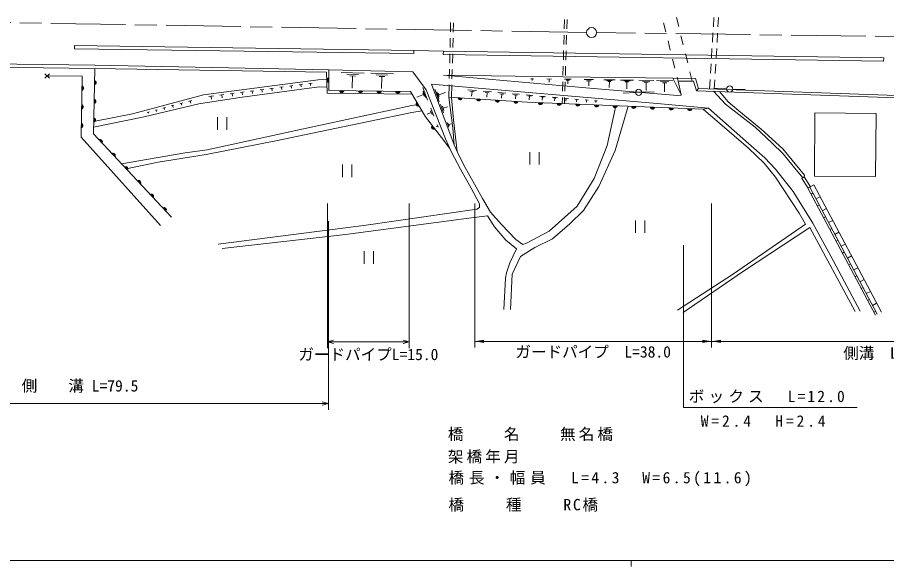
# Model space of a CAD drawing. Units: millimetres, scale not verified. Extents: x 40000 to 680000, y 20000 to 380000.
# Drawn here: x 169493 to 309028, y 204000 to 292213 of the extents above; entities that cross this region are included whole.
import ezdxf
from ezdxf.enums import TextEntityAlignment as Align

# ---------------------------------------------------------------- set-up
doc = ezdxf.new("R2010")
doc.units = ezdxf.units.MM
doc.header["$LTSCALE"] = 1000
doc.linetypes.add('CHAIN', pattern=[18.5, 12, -1.5, 3.5, -1.5])
for name, color, linetype, lineweight in [('M-BGD', 7, 'Continuous', 13), ('M-BMK', 2, 'CHAIN', 13), ('M-BMK-OTRS', 5, 'Continuous', 13), ('M-BMK-SRVR', 3, 'Continuous', 13), ('M-STR-HTXT', 7, 'Continuous', 13), ('M-STR-STR1', 1, 'Continuous', 13), ('M-STR-STRD', 7, 'Continuous', 13), ('M-TTL-BAND', 7, 'Continuous', 13)]:
    doc.layers.add(name, color=color, linetype=linetype, lineweight=lineweight)
doc.styles.add('ＭＳ ゴシック', font='')
doc.styles.get('ＭＳ ゴシック').set_extended_font_data('MS Gothic')

# ---------------------------------------------------------------- blocks, each defined once
blk = doc.blocks.new('filled_arrow')
at = {"color": 0, "linetype": 'Continuous', "lineweight": -2}
blk.add_solid([(7.5, 1.25), (0, 0), (7.5, -1.25)], dxfattribs=at)

msp = doc.modelspace()

# ---------------------------------------------------------------- linework, layer by layer
at = {"layer": 'M-BGD'}
for p, q in [((257316, 291866), (257276, 290366)), ((257694, 290351), (257742, 291850)), ((281311, 292213), (281216, 290716)), ((281956, 290684), (282045, 292181)), ((239002, 289875), (239037, 291374)), ((239508, 291351), (239467, 289852)), ((238945, 287376), (238980, 288875)), ((239439, 288852), (239398, 287353)), ((257248, 289367), (257208, 287867)), ((257614, 287852), (257662, 289352)), ((281153, 289718), (281058, 288221)), ((281808, 288188), (281897, 289685)), ((238888, 284876), (238922, 286376)), ((239370, 286353), (239328, 284854)), ((257181, 286868), (257140, 285368)), ((257535, 285354), (257582, 286853)), ((280995, 287223), (280900, 285726)), ((281660, 285692), (281749, 287190)), ((280837, 284728), (280742, 283231)), ((281512, 283197), (281601, 284694)), ((219486, 283788), (219507, 280473)), ((221458, 283342), (225169, 283257)), ((238830, 282377), (238865, 283876)), ((239301, 283854), (239259, 282355)), ((257113, 284368), (257072, 282869)), ((257455, 282855), (257503, 284354)), ((173922, 282446), (174630, 283152)), ((173923, 283153), (174630, 282445)), ((174276, 282799), (179876, 282747)), ((179711, 272969), (179876, 282747)), ((222380, 283074), (224236, 283031)), ((222838, 282816), (223766, 282794)), ((223302, 282805), (223257, 280825)), ((226205, 283233), (229845, 283150)), ((227110, 282970), (228929, 282928)), ((227559, 282717), (228469, 282696)), ((228014, 282706), (227969, 280765)), ((251905, 282356), (252328, 282350)), ((252116, 282353), (252112, 282071)), ((254499, 282318), (255236, 282308)), ((254868, 282313), (254861, 281822)), ((257045, 281869), (257005, 280370)), ((257333, 282278), (258415, 282263)), ((257602, 282130), (258142, 282122)), ((257872, 282126), (257864, 281549)), ((260495, 282235), (261963, 282214)), ((260859, 282034), (261593, 282024)), ((261226, 282029), (261216, 281245)), ((263626, 282192), (265439, 282167)), ((264078, 282065), (264984, 282052)), ((264302, 281941), (264756, 281935)), ((264529, 281938), (264516, 280971)), ((266297, 282155), (268393, 282127)), ((266819, 282008), (267867, 281994)), ((267079, 281865), (267603, 281858)), ((267341, 281862), (267326, 280744)), ((269237, 282115), (271644, 282082)), ((269836, 281947), (271040, 281930)), ((272063, 282077), (274735, 282040)), ((272729, 281889), (274064, 281871)), ((280679, 282233), (280583, 280706)), ((281362, 280678), (281452, 282199)), ((208468, 280571), (209045, 280647)), ((208756, 280609), (208807, 280224)), ((210041, 280777), (210610, 280852)), ((210325, 280814), (210375, 280435)), ((211606, 280982), (212167, 281056)), ((211886, 281019), (211935, 280645)), ((213162, 281186), (213716, 281259)), ((213439, 281222), (213487, 280854)), ((214711, 281389), (215257, 281461)), ((214984, 281425), (215032, 281061)), ((216252, 281591), (216790, 281662)), ((216521, 281626), (216568, 281268)), ((219507, 280473), (232621, 280306)), ((234569, 280930), (235352, 278915)), ((235964, 281472), (272212, 278359)), ((239627, 271732), (235964, 281472)), ((237198, 278633), (236497, 280700)), ((238762, 279389), (238807, 281377)), ((239231, 281355), (239176, 279363)), ((241784, 280571), (243209, 280448)), ((257375, 280356), (257423, 281855)), ((270135, 281782), (270737, 281774)), ((270436, 281778), (270418, 280494)), ((273060, 281707), (273728, 281698)), ((273394, 281702), (273375, 280277)), ((278843, 280767), (338192, 278671)), ((283325, 280733), (281329, 280867)), ((284324, 280690), (286323, 280654)), ((200241, 279493), (200960, 279587)), ((200601, 279540), (200664, 279060)), ((201975, 279720), (202648, 279808)), ((202312, 279764), (202370, 279316)), ((203662, 279941), (204289, 280023)), ((203976, 279982), (204030, 279564)), ((205297, 280155), (205891, 280233)), ((205594, 280194), (205646, 279799)), ((206887, 280364), (207472, 280440)), ((207179, 280402), (207231, 280012)), ((234692, 279818), (233617, 279400)), ((234594, 280070), (234790, 279566)), ((234631, 280374), (235022, 279366)), ((237161, 279197), (236810, 280230)), ((237211, 279502), (237035, 280019)), ((237123, 279760), (238225, 280135)), ((242124, 280350), (242836, 280289)), ((242480, 280319), (242415, 279559)), ((244246, 280359), (245589, 280244)), ((244567, 280151), (245238, 280094)), ((244902, 280122), (244841, 279406)), ((246625, 280155), (247889, 280046)), ((246927, 279959), (247559, 279905)), ((247243, 279932), (247185, 279258)), ((248924, 279957), (250110, 279856)), ((249207, 279774), (249800, 279723)), ((249503, 279748), (249449, 279115)), ((251149, 279766), (252252, 279672)), ((251412, 279596), (251963, 279548)), ((251688, 279572), (251637, 278983)), ((253319, 279580), (254281, 279497)), ((253548, 279431), (254029, 279390)), ((253789, 279410), (253745, 278898)), ((255343, 279406), (256172, 279335)), ((255541, 279278), (255955, 279242)), ((255748, 279260), (255710, 278818)), ((256977, 279370), (256950, 278367)), ((257230, 279244), (257936, 279183)), ((257311, 278352), (257343, 279357)), ((257583, 279214), (257543, 278743)), ((258990, 279093), (259581, 279042)), ((268714, 280161), (266718, 280039)), ((268713, 280191), (269713, 280191)), ((269713, 280201), (271713, 280239)), ((278499, 280439), (338033, 278322)), ((192867, 277631), (193246, 277732)), ((193056, 277681), (193124, 277429)), ((194190, 277984), (194614, 278097)), ((194402, 278040), (194477, 277757)), ((195557, 278348), (196027, 278474)), ((195792, 278411), (195876, 278097)), ((196970, 278725), (197488, 278863)), ((197229, 278794), (197321, 278448)), ((237874, 276870), (237414, 278225)), ((237940, 277270), (237710, 277948)), ((237825, 277609), (238547, 277854)), ((259286, 279067), (259252, 278673)), ((260631, 278952), (261115, 278910)), ((260873, 278931), (260846, 278608)), ((262162, 278820), (262546, 278787)), ((262354, 278804), (262332, 278548)), ((190347, 276959), (190641, 277037)), ((190494, 276998), (190547, 276802)), ((191587, 277289), (191922, 277379)), ((191754, 277334), (191814, 277110)), ((235935, 276909), (235254, 276644)), ((235811, 277228), (236060, 276589)), ((235858, 277614), (236354, 276336)), ((201614, 276176), (201614, 274176)), ((203114, 276176), (203114, 274176)), ((236888, 274961), (237040, 274570)), ((238749, 274575), (238501, 275305)), ((238784, 274791), (238660, 275156)), ((238722, 274973), (239111, 275105)), ((236964, 274765), (236703, 274664)), ((192462, 258810), (179711, 272969)), ((239183, 270569), (238199, 272691)), ((240075, 270652), (239627, 271732)), ((251748, 270582), (251748, 268582)), ((253248, 270582), (253248, 268582)), ((221667, 268576), (221667, 266576)), ((223167, 268576), (223167, 266576)), ((295782, 266595), (296797, 265006)), ((296388, 264789), (297346, 265297)), ((297346, 265297), (308190, 244878)), ((307233, 244369), (296388, 264789)), ((296683, 264946), (307528, 244526)), ((297188, 263996), (296892, 263839)), ((298354, 263399), (297692, 263047)), ((298196, 262097), (297901, 261941)), ((299363, 261500), (298700, 261148)), ((268740, 259605), (268740, 257605)), ((270240, 259605), (270240, 257605)), ((299204, 260198), (298909, 260042)), ((300371, 259601), (299709, 259249)), ((300213, 258300), (299918, 258143)), ((301379, 257702), (300717, 257350)), ((301221, 256401), (300926, 256244)), ((302388, 255803), (301725, 255451)), ((225150, 254645), (225150, 252645)), ((226650, 254645), (226650, 252645)), ((302230, 254502), (301935, 254345)), ((303396, 253904), (302734, 253553)), ((303238, 252603), (302943, 252446)), ((304405, 252006), (303742, 251654)), ((304247, 250704), (303952, 250548)), ((305413, 250107), (304751, 249755)), ((305255, 248806), (304960, 248649)), ((306422, 248208), (305759, 247856)), ((306263, 246907), (305968, 246750)), ((307430, 246309), (306768, 245957)), ((307272, 245008), (306977, 244851))]:
    msp.add_line(p, q, dxfattribs=at)
for points in [[(219486, 283788), (181901, 284525), (140183, 285095)], [(219127, 283396), (181892, 283989), (140935, 284548)], [(194237, 260136), (181687, 273484), (181903, 283989)], [(232887, 279858), (219201, 280021), (219127, 283396)], [(238199, 272691), (235126, 280601), (232958, 283479), (219486, 283788)], [(219153, 282225), (217767, 282193), (199393, 279785), (187978, 276741), (181728, 275471)], [(274715, 282441), (257131, 282680), (237909, 282958)], [(237909, 282958), (261983, 280775), (275462, 279686)], [(181709, 274567), (189823, 276215), (198595, 278347), (205214, 279337), (217921, 281046), (219179, 281027)], [(232621, 280306), (235029, 276251), (237551, 272895), (238922, 271131)], [(238762, 279389), (251322, 278596), (279584, 277445)], [(238762, 279389), (239377, 274428), (239627, 271732)], [(240075, 270652), (239481, 275762), (239176, 279363)], [(275462, 279686), (276024, 279698), (276028, 279767)], [(281222, 280342), (283183, 278250), (287911, 274606), (290628, 272056), (292407, 270291), (294033, 268303), (295565, 266456)], [(295782, 266595), (295839, 266859), (292349, 271114), (288916, 274281), (285289, 277186), (283593, 278660), (282208, 280307)], [(186195, 268689), (196439, 270442), (199942, 270943), (215432, 274302), (232820, 278086), (233859, 278220)], [(265573, 278016), (264175, 271630), (262101, 266345), (259339, 261893), (254856, 257891), (251239, 255962), (250614, 255712), (249488, 256525), (247215, 258923), (245443, 260924), (244156, 263100), (241096, 268588), (240075, 270652)], [(248675, 245283), (248894, 250974), (250270, 253820), (252584, 255258), (255367, 256666), (258150, 259042), (260355, 261216), (262857, 265062), (265468, 270848), (267514, 277937)], [(272212, 278359), (280418, 277633), (279584, 277445)], [(234478, 277178), (232788, 276929), (219435, 274177), (210960, 272363), (199812, 270190), (192119, 268939), (186940, 267897)], [(279584, 277445), (286839, 271191), (289351, 268783), (291207, 266531), (294991, 260767), (295991, 258994), (284469, 251037), (275477, 245172)], [(304809, 245007), (300072, 253883), (297181, 259151), (294039, 264232), (291207, 267845), (289476, 269679), (286881, 271962), (280418, 277633)], [(239183, 270569), (240617, 267817), (242358, 264763), (243692, 262282), (243692, 261656), (243233, 261427), (225494, 258863), (201748, 255777)], [(296410, 264800), (295414, 266360), (295782, 266595)], [(202373, 255110), (222179, 257320), (236742, 259248), (241964, 259988), (244946, 260343), (246071, 258592), (247927, 256444), (249616, 255027), (248560, 252796), (248004, 251197), (247837, 250336), (247605, 245283)], [(276345, 244831), (286036, 251466), (296683, 258458), (303958, 244948)]]:
    msp.add_lwpolyline(points, dxfattribs=at)
for points in [[(276028, 279767), (274715, 282441), (278358, 282409), (278843, 280767), (278499, 280439), (278045, 281987), (275543, 281987)], [(297525, 276863), (307340, 276787), (307261, 266635), (297446, 266711)]]:
    msp.add_lwpolyline(points, close=True, dxfattribs=at)
for centre in [(269213, 280191), (283824, 280700)]:
    msp.add_circle(centre, 500, dxfattribs=at)
for centre, radius, start, end in [((181802, 281737), 354, 277.61783, 80.02301), ((181802, 281737), 283, 279.84187, 77.79897), ((181802, 281737), 212, 283.5882, 74.05265), ((181802, 281737), 142, 291.29993, 66.34092), ((219551, 282131), 354, 99.15776, 261.56294), ((219551, 282131), 283, 101.3818, 259.3389), ((219551, 282131), 212, 105.12812, 255.59257), ((219551, 282131), 142, 112.83985, 247.88084), ((219551, 282131), 100, 123.15751, 237.56318), ((179790, 280858), 354, 277.83036, 80.23553), ((179790, 280858), 283, 280.0544, 78.0115), ((179790, 280858), 212, 283.80072, 74.26517), ((179790, 280858), 142, 291.51245, 66.55344), ((179790, 280858), 100, 301.83011, 56.23578), ((181802, 281737), 100, 301.61759, 56.02325), ((181741, 278737), 354, 277.61783, 80.02301), ((221565, 280501), 354, 188.06873, 350.47391), ((221565, 280501), 283, 190.29277, 348.24987), ((221565, 280501), 212, 194.03909, 344.50354), ((221565, 280501), 142, 201.75082, 336.79181), ((221565, 280501), 100, 212.06849, 326.47415), ((224565, 280463), 354, 188.06873, 350.47391), ((224565, 280463), 283, 190.29277, 348.24987), ((224565, 280463), 212, 194.03909, 344.50354), ((224565, 280463), 142, 201.75082, 336.79181), ((224565, 280463), 100, 212.06849, 326.47415), ((227564, 280425), 354, 188.06873, 350.47391), ((227564, 280425), 283, 190.29277, 348.24987), ((227564, 280425), 212, 194.03909, 344.50354), ((227564, 280425), 142, 201.75082, 336.79181), ((227564, 280425), 100, 212.06849, 326.47415), ((230564, 280386), 354, 188.06873, 350.47391), ((230564, 280386), 283, 190.29277, 348.24987), ((230564, 280386), 212, 194.03909, 344.50354), ((230564, 280386), 142, 201.75082, 336.79181), ((230564, 280386), 100, 212.06849, 326.47415), ((240554, 279330), 354, 185.18555, 347.59073), ((240554, 279330), 283, 187.40959, 345.36669), ((240554, 279330), 212, 191.15592, 341.62037), ((240554, 279330), 142, 198.86765, 333.90864), ((240554, 279330), 100, 209.18531, 323.59097), ((243548, 279141), 354, 185.18555, 347.59073), ((243548, 279141), 283, 187.40959, 345.36669), ((243548, 279141), 212, 191.15592, 341.62037), ((243548, 279141), 142, 198.86765, 333.90864), ((243548, 279141), 100, 209.18531, 323.59097), ((179739, 277858), 354, 277.83036, 80.23553), ((179739, 277858), 283, 280.0544, 78.0115), ((179739, 277858), 212, 283.80072, 74.26517), ((179739, 277858), 142, 291.51245, 66.55344), ((179739, 277858), 100, 301.83011, 56.23578), ((181741, 278737), 283, 279.84187, 77.79897), ((181741, 278737), 212, 283.5882, 74.05265), ((181741, 278737), 142, 291.29993, 66.34092), ((181741, 278737), 100, 301.61759, 56.02325), ((233871, 278306), 354, 129.50054, 291.90571), ((233871, 278306), 283, 131.72458, 289.68168), ((233871, 278306), 212, 135.4709, 285.93535), ((233871, 278306), 142, 143.18263, 278.22362), ((233871, 278306), 100, 153.50029, 267.90596), ((246542, 278952), 354, 185.18555, 347.59073), ((246542, 278952), 283, 187.40959, 345.36669), ((246542, 278952), 212, 191.15592, 341.62037), ((246542, 278952), 142, 198.86765, 333.90864), ((246542, 278952), 100, 209.18531, 323.59097), ((249536, 278763), 354, 185.18555, 347.59073), ((249536, 278763), 283, 187.40959, 345.36669), ((249536, 278763), 212, 191.15592, 341.62037), ((249536, 278763), 142, 198.86765, 333.90864), ((249536, 278763), 100, 209.18531, 323.59097), ((253465, 278563), 354, 186.46489, 348.87007), ((253465, 278563), 283, 188.68893, 346.64603), ((253465, 278563), 212, 192.43525, 342.8997), ((253465, 278563), 142, 200.14698, 335.18797), ((253465, 278563), 100, 210.46465, 324.87031), ((256462, 278441), 354, 186.46489, 348.87007), ((256462, 278441), 283, 188.68893, 346.64603), ((256462, 278441), 212, 192.43525, 342.8997), ((256462, 278441), 142, 200.14698, 335.18797), ((256462, 278441), 100, 210.46465, 324.87031), ((259460, 278319), 354, 186.46489, 348.87007), ((259460, 278319), 283, 188.68893, 346.64603), ((259460, 278319), 212, 192.43525, 342.8997), ((259460, 278319), 142, 200.14698, 335.18797), ((259460, 278319), 100, 210.46465, 324.87031), ((262457, 278197), 354, 186.46489, 348.87007), ((262457, 278197), 283, 188.68893, 346.64603), ((262457, 278197), 212, 192.43525, 342.8997), ((262457, 278197), 142, 200.14698, 335.18797), ((262457, 278197), 100, 210.46465, 324.87031), ((265455, 278075), 354, 186.46489, 348.87007), ((265455, 278075), 283, 188.68893, 346.64603), ((265455, 278075), 212, 192.43525, 342.8997), ((265455, 278075), 142, 200.14698, 335.18797), ((265455, 278075), 100, 210.46465, 324.87031), ((268452, 277953), 354, 186.46489, 348.87007), ((268452, 277953), 283, 188.68893, 346.64603), ((268452, 277953), 212, 192.43525, 342.8997), ((268452, 277953), 142, 200.14698, 335.18797), ((268452, 277953), 100, 210.46465, 324.87031), ((271450, 277831), 354, 186.46489, 348.87007), ((271450, 277831), 283, 188.68893, 346.64603), ((271450, 277831), 212, 192.43525, 342.8997), ((271450, 277831), 142, 200.14698, 335.18797), ((271450, 277831), 100, 210.46465, 324.87031), ((274447, 277709), 354, 186.46489, 348.87007), ((274447, 277709), 283, 188.68893, 346.64603), ((274447, 277709), 212, 192.43525, 342.8997), ((274447, 277709), 142, 200.14698, 335.18797), ((274447, 277709), 100, 210.46465, 324.87031), ((277445, 277587), 354, 186.46489, 348.87007), ((277445, 277587), 283, 188.68893, 346.64603), ((277445, 277587), 212, 192.43525, 342.8997), ((277445, 277587), 142, 200.14698, 335.18797), ((277445, 277587), 100, 210.46465, 324.87031), ((179689, 274859), 354, 277.83036, 80.23553), ((179689, 274859), 283, 280.0544, 78.0115), ((179689, 274859), 212, 283.80072, 74.26517), ((179689, 274859), 142, 291.51245, 66.55344), ((179689, 274859), 100, 301.83011, 56.23578), ((181679, 275738), 354, 277.61783, 80.02301), ((181679, 275738), 283, 279.84187, 77.79897), ((181679, 275738), 212, 283.5882, 74.05265), ((181679, 275738), 142, 291.29993, 66.34092), ((181679, 275738), 100, 301.61759, 56.02325), ((236333, 274605), 354, 135.72421, 298.12938), ((236333, 274605), 283, 137.94824, 295.90535), ((236333, 274605), 212, 141.69457, 292.15902), ((236333, 274605), 142, 149.4063, 284.44729), ((236333, 274605), 100, 159.72396, 274.12963), ((182785, 272236), 354, 322.03378, 124.43896), ((182785, 272236), 283, 324.25782, 122.21492), ((182785, 272236), 212, 328.00414, 118.46859), ((182785, 272236), 142, 335.71587, 110.75686), ((182785, 272236), 100, 346.03354, 100.4392), ((184840, 270051), 354, 322.03378, 124.43896), ((184840, 270051), 283, 324.25782, 122.21492), ((184840, 270051), 212, 328.00414, 118.46859), ((184840, 270051), 142, 335.71587, 110.75686), ((184840, 270051), 100, 346.03354, 100.4392), ((186895, 267865), 354, 322.03378, 124.43896), ((186895, 267865), 283, 324.25782, 122.21492), ((186895, 267865), 212, 328.00414, 118.46859), ((186895, 267865), 142, 335.71587, 110.75686), ((186895, 267865), 100, 346.03354, 100.4392), ((188950, 265680), 354, 322.03378, 124.43896), ((188950, 265680), 283, 324.25782, 122.21492), ((188950, 265680), 212, 328.00414, 118.46859), ((188950, 265680), 142, 335.71587, 110.75686), ((188950, 265680), 100, 346.03354, 100.4392), ((191005, 263494), 354, 322.03378, 124.43896), ((191005, 263494), 283, 324.25782, 122.21492), ((191005, 263494), 212, 328.00414, 118.46859), ((191005, 263494), 142, 335.71587, 110.75686), ((191005, 263494), 100, 346.03354, 100.4392), ((193060, 261308), 354, 322.03378, 124.43896), ((193060, 261308), 283, 324.25782, 122.21492), ((193060, 261308), 212, 328.00414, 118.46859), ((193060, 261308), 142, 335.71587, 110.75686), ((193060, 261308), 100, 346.03354, 100.4392)]:
    msp.add_arc(centre, radius, start, end, dxfattribs=at)
at = {"layer": 'M-BMK'}
for p, q in [((260863, 289794), (162394, 291466)), ((361194, 288464), (262463, 289770))]:
    msp.add_line(p, q, dxfattribs=at)
at = {"layer": 'M-BMK-OTRS'}
msp.add_line((233134, 286882), (237870, 286782), dxfattribs=at)
at = {"layer": 'M-BMK-SRVR'}
msp.add_circle((261663, 289780), 800, dxfattribs=at)
at = {"layer": 'M-STR-HTXT'}
for p, q in [((219261, 262334), (219261, 239112)), ((232402, 262334), (232402, 239112)), ((242921, 262334), (242921, 239183)), ((280921, 262334), (280921, 239183)), ((219440, 259471), (219440, 229205)), ((219261, 240112), (220261, 240362)), ((219261, 240112), (232402, 240112)), ((219261, 240112), (220261, 239862)), ((232402, 240112), (231402, 240362)), ((232402, 240112), (231402, 239862)), ((242921, 240183), (280921, 240183)), ((280921, 240183), (338192, 240183)), ((219440, 230205), (218440, 230455)), ((139648, 230205), (219440, 230205)), ((219440, 230205), (218440, 229955))]:
    msp.add_line(p, q, dxfattribs=at)
msp.add_lwpolyline([(276425, 255626), (276425, 229583), (304284, 229583)], dxfattribs=at)
at = {"layer": 'M-STR-STR1'}
for p, q in [((275657, 290723), (275296, 292179)), ((273209, 291332), (273572, 289877)), ((276379, 287811), (276018, 289267)), ((273936, 288421), (274300, 286966)), ((277100, 284899), (276740, 286355)), ((274663, 285511), (275027, 284056)), ((277822, 281987), (277461, 283443)), ((275390, 282600), (275543, 281987))]:
    msp.add_line(p, q, dxfattribs=at)
at = {"layer": 'M-STR-STRD'}
for points in [[(178649, 287678), (233134, 286882), (233127, 286391), (178642, 287187)], [(237870, 286782), (308556, 285694), (308548, 285158), (237861, 286245)]]:
    msp.add_lwpolyline(points, close=True, dxfattribs=at)
at = {"layer": 'M-TTL-BAND'}
for p, q in [((40000, 205000), (579000, 205000)), ((268000, 205000), (268000, 204000))]:
    msp.add_line(p, q, dxfattribs=at)

# ---------------------------------------------------------------- block references
at = {"layer": 'M-STR-HTXT', "xscale": 200, "yscale": 200}
for p in [(242921, 240183), (280921, 240183)]:
    msp.add_blockref('filled_arrow', p, dxfattribs=at)
at = {"layer": 'M-STR-HTXT', "xscale": 200, "yscale": 200, "rotation": 180}
msp.add_blockref('filled_arrow', (280921, 240183), dxfattribs=at)

# ---------------------------------------------------------------- texts
at = {"layer": 'M-STR-HTXT', "style": 'ＭＳ ゴシック'}
for s, p in [('ガードパイプL=15.0', (225832, 236612)), ('ガードパイプ  L=38.0', (261921, 237030)), ('側溝  L=56.0', (309556, 236825)), ('側\u3000\u3000溝 L=79.5', (179544, 231570))]:
    msp.add_text(s, height=1833, dxfattribs=at).set_placement(p, align=Align.BOTTOM_CENTER)
at = {"layer": 'M-STR-HTXT', "char_height": 1833, "style": 'ＭＳ ゴシック'}
for s, insert, attachment_point in [('\\T1.27;ボックス\u3000L=12.0', (289959, 230242), 8), ('\\T1.37;W=2.4\u3000H=2.4', (289441, 226440), 8), ('\\T1.2;橋\u3000\u3000名\u3000\u3000無名橋', (252101, 224160), 8), ('\\T1.2;架橋年月\u3000\u3000\u3000\u3000\u3000\u3000\u3000\u3000', (256602, 220561), 8), ('\\T1.31;橋長・幅員\u3000L=4.3\u3000W=6.5(11.6)', (238706, 216888), 7), ('\\T1.23;橋\u3000\u3000種\u3000\u3000RC橋', (250984, 212841), 8)]:
    msp.add_mtext(s, dxfattribs=dict(at, insert=insert, attachment_point=attachment_point))

doc.saveas('drawing.dxf')
